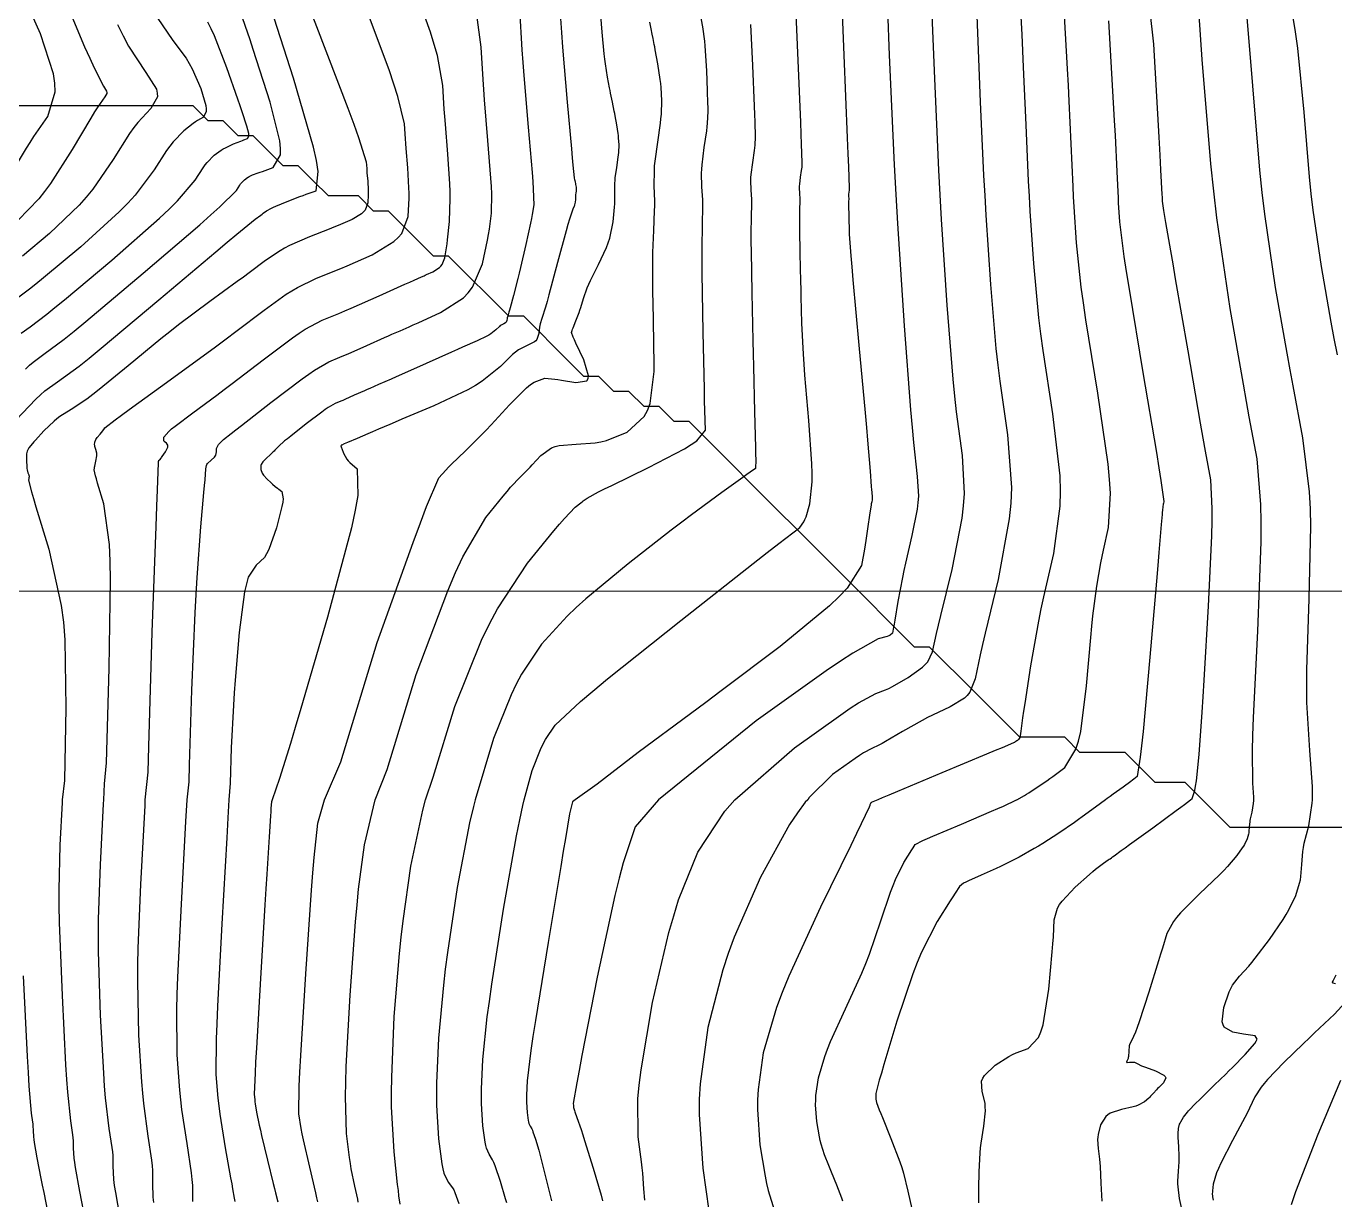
# Model space of a CAD drawing. Header units: metres. Extents: x 837475 to 838479, y 1189012 to 1191015.
# Drawn here: x 837564 to 837651, y 1189973.4 to 1190051.4 of the extents above; entities that cross this region are included whole.
import ezdxf

# ---------------------------------------------------------------- set-up
doc = ezdxf.new("R2010")
doc.units = ezdxf.units.M
doc.header["$LTSCALE"] = 0.3
doc.layers.add('COORD', color=7, linetype='Continuous', lineweight=20)
for name, color, linetype in [('COTAS 10', 1, 'Continuous'), ('COTAS INT', 252, 'Continuous'), ('DRENAJE', 5, 'Continuous')]:
    doc.layers.add(name, color=color, linetype=linetype)

msp = doc.modelspace()

# ---------------------------------------------------------------- linework, layer by layer
at = {"layer": 'COORD'}
msp.add_line((837476.514, 1190013.872), (838476.514, 1190013.872), dxfattribs=at)
at = {"layer": 'COTAS 10'}
for points in [[(837627.351, 1189973.201), (837627.347, 1189973.727), (837627.349, 1189973.937), (837627.352, 1189974.176), (837627.371, 1189975.272), (837627.433, 1189976.517), (837627.463, 1189976.849), (837627.498, 1189977.176), (837627.669, 1189978.308), (837627.78, 1189979.327), (837627.777, 1189979.582), (837627.759, 1189979.824), (837627.572, 1189980.601), (837627.531, 1189981.296), (837627.604, 1189981.487), (837627.715, 1189981.677), (837628.425, 1189982.359), (837629.342, 1189982.941), (837629.585, 1189983.069), (837629.822, 1189983.182), (837630.636, 1189983.468), (837631.319, 1189984.189), (837631.474, 1189984.575), (837631.614, 1189985.043), (837631.994, 1189987.41), (837632.223, 1189989.88), (837632.267, 1189990.413), (837632.303, 1189990.881), (837632.363, 1189992.026), (837632.581, 1189992.797), (837632.716, 1189993.028), (837632.883, 1189993.268), (837633.757, 1189994.198), (837634.706, 1189995.04), (837634.921, 1189995.223), (837635.114, 1189995.385), (837635.64, 1189995.789), (837635.958, 1189996.003), (837636.02, 1189996.046), (837636.071, 1189996.08), (837636.163, 1189996.144), (837636.204, 1189996.174), (837636.223, 1189996.187), (837636.245, 1189996.203), (837636.351, 1189996.278), (837636.821, 1189996.619), (837637.073, 1189996.802), (837637.377, 1189997.024), (837638.915, 1189998.143), (837640.461, 1189999.274), (837640.771, 1189999.502), (837641.03, 1189999.694), (837641.429, 1190000), (837641.537, 1190000.083), (837641.711, 1190000.621), (837641.761, 1190000.908), (837641.811, 1190001.254), (837641.994, 1190003.002), (837642.205, 1190005.815), (837642.271, 1190006.833), (837642.342, 1190007.954), (837642.626, 1190012.866), (837642.836, 1190017.553), (837642.859, 1190018.532), (837642.867, 1190019.373), (837642.772, 1190021.262), (837642.422, 1190023.179), (837642.271, 1190024.038), (837642.095, 1190025.039), (837641.262, 1190029.84), (837640.435, 1190034.634), (837640.264, 1190035.631), (837640.117, 1190036.484), (837639.793, 1190038.371), (837639.66, 1190039.168), (837639.633, 1190039.334), (837639.612, 1190039.476), (837639.57, 1190039.793), (837639.559, 1190039.959), (837639.557, 1190040.006), (837639.554, 1190040.054), (837639.546, 1190040.231), (837639.454, 1190041.875), (837639.399, 1190042.847), (837639.331, 1190044.044), (837638.976, 1190050.231), (837638.189, 1190057.363)], [(837563.146, 1190041.876), (837564.013, 1190043.315), (837564.26, 1190043.703), (837564.509, 1190044.085), (837565.43, 1190045.429), (837565.925, 1190047.069), (837565.906, 1190047.638), (837565.818, 1190048.257), (837564.936, 1190050.91), (837563.705, 1190053.711)], [(837605.138, 1189973.377), (837605.075, 1189974.135), (837604.992, 1189975.174), (837604.954, 1189975.534), (837604.908, 1189975.926), (837604.688, 1189977.6), (837604.674, 1189980.112), (837604.759, 1189981.031), (837604.882, 1189982.047), (837605.65, 1189986.525), (837606.731, 1189991.167), (837607.052, 1189992.287), (837607.382, 1189993.335), (837608.656, 1189996.525), (837610.454, 1189999.243), (837611.116, 1189999.995), (837611.121, 1190000), (837615.085, 1190003.454), (837618.164, 1190005.654), (837618.797, 1190006.084), (837619.336, 1190006.437), (837620.487, 1190007.065), (837621.142, 1190007.301), (837621.366, 1190007.406), (837621.609, 1190007.529), (837622.644, 1190008.118), (837623.596, 1190008.808), (837623.787, 1190008.994), (837623.946, 1190009.178), (837624.258, 1190009.826), (837624.525, 1190011.055), (837624.655, 1190011.605), (837624.809, 1190012.246), (837625.571, 1190015.318), (837626.237, 1190018.709), (837626.33, 1190019.55), (837626.385, 1190020.349), (837626.256, 1190022.882), (837625.866, 1190025.788), (837625.757, 1190026.823), (837625.648, 1190027.957), (837625.247, 1190032.882), (837624.873, 1190038.584), (837624.781, 1190040.207), (837624.693, 1190041.851), (837624.417, 1190047.948), (837624.202, 1190053.268)], [(837563.944, 1190028.632), (837564.209, 1190028.883), (837564.453, 1190029.101), (837565.158, 1190029.615), (837566.517, 1190030.624), (837567.174, 1190031.154), (837567.953, 1190031.792), (837571.777, 1190035), (837575.536, 1190038.227), (837576.273, 1190038.877), (837576.878, 1190039.422), (837577.968, 1190040.508), (837578.19, 1190040.859), (837578.248, 1190040.94), (837578.306, 1190041.013), (837578.502, 1190041.216), (837578.701, 1190041.36), (837578.76, 1190041.396), (837578.82, 1190041.43), (837579.053, 1190041.537), (837579.412, 1190041.67), (837579.552, 1190041.721), (837579.709, 1190041.776), (837580.425, 1190042.026), (837580.899, 1190042.868), (837580.904, 1190043.297), (837580.855, 1190043.81), (837580.22, 1190046.373), (837579.311, 1190049.198), (837579.089, 1190049.876), (837578.879, 1190050.51), (837578.226, 1190052.427)], [(837575.076, 1189973.299), (837575.072, 1189974.353), (837575.037, 1189974.747), (837574.988, 1189975.186), (837574.689, 1189977.138), (837574.35, 1189979.408), (837574.276, 1189980.047), (837574.21, 1189980.69), (837574.043, 1189983.05), (837574.017, 1189986.036), (837574.04, 1189987.075), (837574.076, 1189988.205), (837574.315, 1189993.05), (837574.617, 1189998.545), (837574.689, 1190000), (837574.83, 1190001.197), (837574.849, 1190002.316), (837574.999, 1190007.293), (837575.221, 1190012.431), (837575.286, 1190013.651), (837575.352, 1190014.784), (837575.605, 1190018.141), (837575.815, 1190020.426), (837575.854, 1190020.883), (837575.885, 1190021.263), (837575.93, 1190022), (837575.98, 1190022.232), (837576.015, 1190022.294), (837576.058, 1190022.355), (837576.29, 1190022.568), (837576.52, 1190022.781), (837576.563, 1190022.841), (837576.596, 1190022.903), (837576.64, 1190023.131), (837576.651, 1190023.346), (837576.664, 1190023.399), (837576.682, 1190023.449), (837576.779, 1190023.607), (837576.888, 1190023.726), (837576.912, 1190023.753), (837576.934, 1190023.776), (837576.994, 1190023.835), (837577.037, 1190023.875), (837577.049, 1190023.887), (837577.062, 1190023.899), (837577.106, 1190023.945), (837577.617, 1190024.352), (837577.924, 1190024.592), (837578.303, 1190024.888), (837580.269, 1190026.416), (837582.338, 1190027.979), (837582.782, 1190028.296), (837583.171, 1190028.563), (837584.11, 1190029.113), (837584.848, 1190029.415), (837585.11, 1190029.527), (837585.396, 1190029.651), (837586.638, 1190030.199), (837587.831, 1190030.731), (837588.087, 1190030.845), (837588.311, 1190030.944), (837588.852, 1190031.18), (837589.467, 1190031.45), (837589.738, 1190031.571), (837590.052, 1190031.712), (837591.551, 1190032.385), (837593.064, 1190033.372), (837593.387, 1190033.71), (837593.668, 1190034.077), (837594.338, 1190035.634), (837594.674, 1190037.208), (837594.744, 1190037.586), (837594.805, 1190037.937), (837594.944, 1190038.995), (837594.953, 1190040.276), (837594.932, 1190040.77), (837594.9, 1190041.323), (837594.703, 1190043.82), (837594.473, 1190046.529), (837594.422, 1190047.216), (837594.376, 1190047.875), (837594.254, 1190050.027), (837593.964, 1190052.185)], [(837588.871, 1189973.123), (837588.783, 1189973.675), (837588.743, 1189974.011), (837588.695, 1189974.426), (837588.464, 1189976.584), (837588.296, 1189979.591), (837588.289, 1189980.541), (837588.299, 1189981.542), (837588.474, 1189985.581), (837588.815, 1189989.773), (837588.93, 1189990.871), (837589.053, 1189991.942), (837589.569, 1189995.581), (837590.364, 1189999.315), (837590.546, 1190000), (837591.052, 1190001.495), (837592.489, 1190006.203), (837594.276, 1190010.619), (837594.796, 1190011.686), (837595.328, 1190012.685), (837597.339, 1190015.729), (837599.093, 1190017.885), (837599.462, 1190018.323), (837599.781, 1190018.692), (837600.51, 1190019.454), (837600.873, 1190019.737), (837600.962, 1190019.804), (837601.044, 1190019.867), (837601.299, 1190020.054), (837602.057, 1190020.46), (837602.458, 1190020.66), (837602.941, 1190020.899), (837605.377, 1190022.081), (837607.767, 1190023.331), (837608.222, 1190023.614), (837608.587, 1190023.869), (837609.158, 1190024.56), (837609.127, 1190025.871), (837609.113, 1190026.518), (837609.097, 1190027.287), (837609.016, 1190031.086), (837608.949, 1190034.997), (837608.942, 1190035.835), (837608.939, 1190036.568), (837608.969, 1190038.334), (837609.001, 1190039.359), (837609, 1190039.625), (837608.994, 1190039.883), (837608.935, 1190040.753), (837608.905, 1190041.651), (837608.917, 1190041.927), (837608.938, 1190042.215), (837609.086, 1190043.355), (837609.25, 1190044.464), (837609.281, 1190044.732), (837609.305, 1190044.984), (837609.339, 1190045.755), (837609.321, 1190046.571), (837609.312, 1190046.852), (837609.302, 1190047.157), (837609.253, 1190048.454), (837609.176, 1190049.788), (837609.148, 1190050.115), (837609.118, 1190050.425), (837608.983, 1190051.389), (837608.833, 1190052.195)]]:
    msp.add_lwpolyline(points, dxfattribs=at)
at = {"layer": 'COTAS INT'}
for points in [[(837581.241, 1190056.747), (837583.308, 1190051.401), (837585.377, 1190045.984), (837585.773, 1190044.915), (837586.093, 1190044.033), (837586.61, 1190042.404), (837586.635, 1190041.958), (837586.645, 1190041.821), (837586.656, 1190041.679), (837586.703, 1190041.117), (837586.739, 1190040.533), (837586.742, 1190040.377), (837586.742, 1190040.223), (837586.717, 1190039.687), (837586.528, 1190039.199), (837586.424, 1190039.076), (837586.299, 1190038.957), (837585.66, 1190038.574), (837584.748, 1190038.183), (837584.451, 1190038.06), (837584.134, 1190037.932), (837582.827, 1190037.415), (837581.506, 1190036.838), (837581.181, 1190036.671), (837580.873, 1190036.5), (837579.905, 1190035.858), (837578.817, 1190035.035), (837578.433, 1190034.751), (837578.014, 1190034.443), (837576.2, 1190033.125), (837574.122, 1190031.571), (837573.536, 1190031.113), (837572.945, 1190030.644), (837570.773, 1190028.852), (837568.851, 1190027.27), (837568.418, 1190026.933), (837568.028, 1190026.64), (837566.98, 1190025.946), (837566.237, 1190025.479), (837566.039, 1190025.329), (837565.844, 1190025.17), (837565.172, 1190024.519), (837564.622, 1190023.916), (837564.505, 1190023.787), (837564.404, 1190023.674), (837564.164, 1190023.402), (837564.055, 1190023.171), (837564.035, 1190023.084), (837564.021, 1190022.987), (837564.006, 1190022.555), (837564.032, 1190022.125), (837564.042, 1190022.029), (837564.055, 1190021.944), (837564.112, 1190021.723), (837564.165, 1190021.59), (837564.174, 1190021.561), (837564.181, 1190021.535), (837564.186, 1190021.47), (837564.175, 1190021.411), (837564.171, 1190021.389), (837564.168, 1190021.364), (837564.154, 1190021.257), (837564.352, 1190020.477), (837564.481, 1190020.029), (837564.643, 1190019.479), (837565.498, 1190016.656), (837566.321, 1190012.92), (837566.463, 1190011.795), (837566.567, 1190010.632), (837566.634, 1190006.105), (837566.543, 1190001.269), (837566.384, 1190000), (837566.376, 1189999.817), (837566.227, 1189996.976), (837566.164, 1189994.002), (837566.174, 1189992.965), (837566.196, 1189991.834), (837566.374, 1189986.976), (837566.616, 1189982.375), (837566.678, 1189981.406), (837566.738, 1189980.569), (837566.937, 1189978.648), (837567.079, 1189977.726), (837567.102, 1189977.519), (837567.118, 1189977.333), (837567.12, 1189976.835), (837567.157, 1189976.172), (837567.195, 1189975.882), (837567.246, 1189975.546), (837567.53, 1189973.948), (837567.905, 1189972.014)], [(837621.152, 1190055.546), (837621.391, 1190049.491), (837621.721, 1190042.21), (837621.825, 1190040.248), (837621.936, 1190038.309), (837622.382, 1190031.5), (837622.81, 1190025.916), (837622.909, 1190024.749), (837622.999, 1190023.748), (837623.255, 1190021.5), (837623.323, 1190020.182), (837623.294, 1190019.766), (837623.245, 1190019.328), (837622.899, 1190017.564), (837622.463, 1190015.731), (837622.358, 1190015.25), (837622.26, 1190014.781), (837621.96, 1190013.181), (837621.75, 1190011.931), (837621.709, 1190011.681), (837621.674, 1190011.474), (837621.61, 1190011.073), (837621.453, 1190010.938), (837621.359, 1190010.898), (837621.244, 1190010.856), (837620.649, 1190010.695), (837618.959, 1190009.755), (837618.153, 1190009.223), (837617.201, 1190008.572), (837612.545, 1190005.239), (837606.036, 1190000), (837604.494, 1189998.195), (837603.686, 1189995.802), (837603.422, 1189994.793), (837603.14, 1189993.634), (837601.975, 1189988.195), (837600.95, 1189983.005), (837600.756, 1189982.002), (837600.601, 1189981.187), (837600.367, 1189979.812), (837600.385, 1189979.681), (837600.388, 1189979.65), (837600.391, 1189979.622), (837600.398, 1189979.541), (837600.434, 1189979.398), (837600.456, 1189979.331), (837600.482, 1189979.252), (837600.622, 1189978.867), (837600.892, 1189978.072), (837601.002, 1189977.733), (837601.126, 1189977.344), (837601.699, 1189975.511), (837602.222, 1189973.707), (837602.315, 1189973.336)], [(837572.476, 1189973.227), (837572.44, 1189973.574), (837572.424, 1189974.478), (837572.42, 1189975.347), (837572.392, 1189975.671), (837572.351, 1189976.033), (837572.105, 1189977.642), (837571.813, 1189979.795), (837571.743, 1189980.5), (837571.679, 1189981.252), (837571.487, 1189984.359), (837571.41, 1189987.969), (837571.418, 1189989.038), (837571.439, 1189990.137), (837571.619, 1189994.359), (837571.894, 1189999.619), (837571.912, 1190000), (837572.108, 1190001.827), (837572.139, 1190003.534), (837572.368, 1190011.131), (837572.629, 1190018.163), (837572.68, 1190019.514), (837572.721, 1190020.607), (837572.793, 1190022.4), (837572.801, 1190022.488), (837572.802, 1190022.505), (837572.803, 1190022.52), (837572.805, 1190022.548), (837572.815, 1190022.563), (837572.821, 1190022.569), (837572.829, 1190022.575), (837572.87, 1190022.607), (837572.959, 1190022.709), (837572.997, 1190022.76), (837573.041, 1190022.822), (837573.247, 1190023.127), (837573.407, 1190023.443), (837573.42, 1190023.51), (837573.421, 1190023.569), (837573.315, 1190023.71), (837573.173, 1190023.821), (837573.151, 1190023.862), (837573.136, 1190023.906), (837573.143, 1190024.101), (837573.473, 1190024.485), (837573.66, 1190024.648), (837573.89, 1190024.836), (837575.069, 1190025.723), (837576.671, 1190026.902), (837577.167, 1190027.276), (837577.687, 1190027.669), (837579.753, 1190029.257), (837581.704, 1190030.706), (837582.15, 1190031.011), (837582.556, 1190031.275), (837583.683, 1190031.88), (837584.787, 1190032.333), (837585.179, 1190032.501), (837585.608, 1190032.686), (837587.467, 1190033.507), (837589.176, 1190034.271), (837589.511, 1190034.42), (837589.784, 1190034.542), (837590.272, 1190034.759), (837590.448, 1190034.836), (837590.525, 1190034.87), (837590.615, 1190034.91), (837591.043, 1190035.103), (837591.475, 1190035.385), (837591.568, 1190035.481), (837591.648, 1190035.586), (837591.839, 1190036.031), (837591.954, 1190036.702), (837591.986, 1190036.95), (837592.018, 1190037.224), (837592.135, 1190038.436), (837592.191, 1190039.967), (837592.185, 1190040.442), (837592.169, 1190040.939), (837592.036, 1190042.919), (837591.867, 1190044.912), (837591.83, 1190045.418), (837591.796, 1190045.903), (837591.706, 1190047.486), (837591.339, 1190049.471), (837591.13, 1190050.209), (837590.874, 1190051.028), (837589.562, 1190054.67)], [(837618.15, 1190055.032), (837618.378, 1190049.508), (837618.6, 1190043.999), (837618.643, 1190042.941), (837618.677, 1190042.085), (837618.732, 1190040.684), (837618.728, 1190040.593), (837618.725, 1190040.563), (837618.721, 1190040.531), (837618.702, 1190040.399), (837618.684, 1190040.263), (837618.682, 1190040.229), (837618.68, 1190040.196), (837618.684, 1190040.09), (837618.691, 1190039.986), (837618.692, 1190039.955), (837618.692, 1190039.924), (837618.688, 1190039.802), (837618.684, 1190039.592), (837618.685, 1190039.505), (837618.686, 1190039.405), (837618.693, 1190038.94), (837618.705, 1190038.401), (837618.713, 1190038.111), (837618.726, 1190037.6), (837618.833, 1190036.162), (837618.896, 1190035.433), (837618.973, 1190034.561), (837619.372, 1190030.214), (837619.785, 1190025.718), (837619.872, 1190024.751), (837619.947, 1190023.905), (837620.117, 1190021.852), (837620.195, 1190020.816), (837620.211, 1190020.61), (837620.224, 1190020.439), (837620.255, 1190020.117), (837620.26, 1190020.014), (837620.258, 1190019.982), (837620.254, 1190019.947), (837620.227, 1190019.809), (837620.193, 1190019.666), (837620.185, 1190019.628), (837620.177, 1190019.591), (837620.154, 1190019.466), (837620.114, 1190019.195), (837620.096, 1190019.066), (837620.075, 1190018.914), (837619.974, 1190018.172), (837619.836, 1190017.23), (837619.792, 1190016.952), (837619.745, 1190016.667), (837619.552, 1190015.577), (837618.592, 1190014.06), (837618.061, 1190013.506), (837617.415, 1190012.893), (837614.126, 1190010.196), (837610.221, 1190007.241), (837609.187, 1190006.466), (837608.174, 1190005.71), (837604.684, 1190003.134), (837601.954, 1190001.037), (837600.499, 1190000), (837600.333, 1189999.866), (837600.271, 1189999.679), (837600.25, 1189999.598), (837600.228, 1189999.505), (837600.134, 1189999.062), (837599.849, 1189997.43), (837599.707, 1189996.587), (837599.538, 1189995.573), (837598.696, 1189990.5), (837597.861, 1189985.33), (837597.696, 1189984.256), (837597.56, 1189983.336), (837597.306, 1189981.304), (837597.265, 1189980.36), (837597.263, 1189980.127), (837597.265, 1189979.904), (837597.304, 1189979.202), (837597.374, 1189978.683), (837597.396, 1189978.577), (837597.418, 1189978.487), (837597.506, 1189978.3), (837597.617, 1189978.116), (837597.655, 1189978.03), (837597.695, 1189977.927), (837597.863, 1189977.427), (837598.075, 1189976.693), (837598.144, 1189976.443), (837598.216, 1189976.173), (837598.509, 1189975.027), (837598.799, 1189973.874), (837598.869, 1189973.599), (837598.934, 1189973.342)], [(837629.983, 1190054.861), (837630.198, 1190050.879), (837630.252, 1190049.792), (837630.303, 1190048.711), (837630.469, 1190044.861), (837630.638, 1190041.132), (837630.691, 1190040.127), (837630.748, 1190039.134), (837630.976, 1190035.646), (837631.323, 1190032.038), (837631.454, 1190030.969), (837631.601, 1190029.87), (837632.256, 1190025.646), (837632.724, 1190021.534), (837632.751, 1190020.505), (837632.735, 1190019.524), (837632.309, 1190016.374), (837631.642, 1190013.5), (837631.473, 1190012.692), (837631.312, 1190011.878), (837630.788, 1190008.895), (837630.399, 1190006.395), (837630.322, 1190005.886), (837630.259, 1190005.456), (837630.142, 1190004.565), (837630.102, 1190004.252), (837630.087, 1190004.187), (837630.07, 1190004.131), (837629.993, 1190004.005), (837629.91, 1190003.944), (837629.889, 1190003.929), (837629.869, 1190003.915), (837629.805, 1190003.87), (837629.747, 1190003.833), (837629.731, 1190003.823), (837629.716, 1190003.814), (837629.662, 1190003.784), (837628.899, 1190003.46), (837628.436, 1190003.266), (837627.865, 1190003.027), (837624.894, 1190001.786), (837621.934, 1190000.55), (837621.369, 1190000.314), (837620.914, 1190000.123), (837620.621, 1190000), (837620.191, 1189999.819), (837620.181, 1189999.804), (837620.177, 1189999.797), (837620.171, 1189999.788), (837620.144, 1189999.745), (837620.11, 1189999.677), (837620.1, 1189999.652), (837620.09, 1189999.626), (837620.051, 1189999.509), (837619.531, 1189998.408), (837619.217, 1189997.761), (837618.83, 1189996.965), (837616.817, 1189992.853), (837614.715, 1189988.279), (837614.271, 1189987.192), (837613.887, 1189986.182), (837612.999, 1189983.183), (837612.664, 1189980.726), (837612.628, 1189980.058), (837612.616, 1189979.396), (837612.781, 1189977.05), (837613.13, 1189974.972), (837613.235, 1189974.478), (837613.343, 1189974.02), (837613.764, 1189972.662)], [(837641.777, 1190055.124), (837642.185, 1190049.205), (837642.754, 1190042.281), (837642.948, 1190040.465), (837643.158, 1190038.693), (837644.047, 1190032.657), (837644.925, 1190027.625), (837645.127, 1190026.485), (837645.312, 1190025.456), (837645.835, 1190022.657), (837646.088, 1190019.635), (837646.104, 1190018.465), (837646.096, 1190017.151), (837645.87, 1190011.203), (837645.588, 1190005.462), (837645.545, 1190004.278), (837645.516, 1190003.269), (837645.538, 1190001.093), (837645.606, 1190000.173), (837645.607, 1190000), (837645.607, 1189999.956), (837645.601, 1189999.756), (837645.511, 1189999.174), (837645.398, 1189998.734), (837645.377, 1189998.625), (837645.36, 1189998.521), (837645.334, 1189998.189), (837645.312, 1189997.887), (837645.298, 1189997.802), (837645.28, 1189997.716), (837645.183, 1189997.401), (837645.007, 1189997.035), (837644.938, 1189996.917), (837644.861, 1189996.793), (837644.512, 1189996.286), (837643.885, 1189995.562), (837643.633, 1189995.3), (837643.347, 1189995.012), (837642.03, 1189993.752), (837640.76, 1189992.475), (837640.502, 1189992.177), (837640.286, 1189991.903), (837639.846, 1189991.111), (837639.559, 1189990.127), (837639.438, 1189989.731), (837639.3, 1189989.282), (837638.653, 1189987.213), (837638.012, 1189985.243), (837637.878, 1189984.857), (837637.762, 1189984.539), (837637.5, 1189983.963), (837637.386, 1189983.781), (837637.364, 1189983.711), (837637.346, 1189983.633), (837637.316, 1189983.28), (837637.295, 1189982.931), (837637.283, 1189982.856), (837637.269, 1189982.789), (837637.195, 1189982.623), (837637.165, 1189982.546), (837637.179, 1189982.535), (837637.202, 1189982.529), (837637.364, 1189982.547), (837637.579, 1189982.563), (837637.635, 1189982.557), (837637.689, 1189982.545), (837637.874, 1189982.464), (837638.169, 1189982.32), (837638.293, 1189982.269), (837638.434, 1189982.213), (837639.099, 1189981.972), (837639.658, 1189981.687), (837639.733, 1189981.603), (837639.774, 1189981.517), (837639.634, 1189981.188), (837639.31, 1189980.873), (837639.234, 1189980.796), (837639.165, 1189980.723), (837638.964, 1189980.494), (837638.773, 1189980.284), (837638.71, 1189980.223), (837638.642, 1189980.161), (837638.357, 1189979.923), (837637.933, 1189979.696), (837637.777, 1189979.639), (837637.603, 1189979.585), (837636.837, 1189979.415), (837636.089, 1189979.164), (837635.927, 1189979.06), (837635.785, 1189978.941), (837635.434, 1189978.383), (837635.274, 1189977.743), (837635.252, 1189977.571), (837635.24, 1189977.402), (837635.276, 1189976.81), (837635.366, 1189976.107), (837635.387, 1189975.867), (837635.407, 1189975.607), (837635.468, 1189974.507), (837635.527, 1189973.305)], [(837566.259, 1190053.948), (837567.881, 1190050.066), (837568.218, 1190049.294), (837568.505, 1190048.654), (837569.135, 1190047.437), (837569.339, 1190047.108), (837569.358, 1190047.029), (837569.36, 1190046.955), (837569.231, 1190046.727), (837568.754, 1190046.073), (837568.537, 1190045.73), (837568.283, 1190045.316), (837567.057, 1190043.238), (837565.612, 1190040.974), (837565.219, 1190040.443), (837564.831, 1190039.954), (837563.454, 1190038.534)], [(837563.305, 1190025.239), (837564.64, 1190026.624), (837564.952, 1190026.919), (837565.24, 1190027.175), (837566.069, 1190027.781), (837567.508, 1190028.831), (837568.179, 1190029.368), (837568.969, 1190030.012), (837572.808, 1190033.227), (837576.599, 1190036.43), (837577.357, 1190037.067), (837577.991, 1190037.596), (837579.228, 1190038.603), (837579.596, 1190038.871), (837579.682, 1190038.934), (837579.76, 1190038.991), (837579.981, 1190039.158), (837580.296, 1190039.335), (837580.434, 1190039.399), (837580.594, 1190039.469), (837581.352, 1190039.776), (837582.195, 1190040.099), (837582.408, 1190040.178), (837582.613, 1190040.254), (837583.279, 1190040.492), (837583.418, 1190041.766), (837583.29, 1190042.494), (837583.09, 1190043.386), (837581.766, 1190047.963), (837580.268, 1190052.658)], [(837570.335, 1189971.694), (837569.945, 1189973.888), (837569.875, 1189974.349), (837569.822, 1189974.747), (837569.772, 1189975.656), (837569.769, 1189976.34), (837569.747, 1189976.595), (837569.715, 1189976.879), (837569.521, 1189978.145), (837569.275, 1189980.182), (837569.21, 1189980.953), (837569.147, 1189981.814), (837568.93, 1189985.668), (837568.803, 1189989.901), (837568.796, 1189991.001), (837568.801, 1189992.07), (837568.923, 1189995.668), (837569.136, 1189999.738), (837569.148, 1190000), (837569.208, 1190001.054), (837569.343, 1190002.45), (837569.505, 1190008.748), (837569.607, 1190014.591), (837569.582, 1190015.853), (837569.533, 1190016.96), (837569.162, 1190019.673), (837568.743, 1190021.056), (837568.664, 1190021.325), (837568.601, 1190021.545), (837568.504, 1190021.927), (837568.528, 1190022.053), (837568.541, 1190022.111), (837568.556, 1190022.179), (837568.632, 1190022.508), (837568.688, 1190022.868), (837568.691, 1190022.955), (837568.688, 1190023.037), (837568.63, 1190023.287), (837568.561, 1190023.492), (837568.551, 1190023.546), (837568.545, 1190023.597), (837568.555, 1190023.773), (837568.631, 1190023.956), (837568.665, 1190024.014), (837568.706, 1190024.074), (837568.903, 1190024.313), (837569.096, 1190024.534), (837569.134, 1190024.582), (837569.166, 1190024.624), (837569.226, 1190024.728), (837569.9, 1190025.259), (837570.32, 1190025.57), (837570.84, 1190025.952), (837573.558, 1190027.925), (837576.574, 1190030.118), (837577.281, 1190030.639), (837577.933, 1190031.122), (837579.829, 1190032.558), (837581.288, 1190033.603), (837581.665, 1190033.841), (837582.031, 1190034.056), (837583.255, 1190034.648), (837584.527, 1190035.162), (837584.923, 1190035.329), (837585.339, 1190035.506), (837586.997, 1190036.234), (837588.45, 1190037.107), (837588.736, 1190037.376), (837588.971, 1190037.656), (837589.401, 1190038.765), (837589.457, 1190039.985), (837589.457, 1190040.335), (837589.45, 1190040.691), (837589.37, 1190042.018), (837589.261, 1190043.296), (837589.237, 1190043.619), (837589.216, 1190043.93), (837589.158, 1190044.945), (837588.714, 1190046.756), (837588.448, 1190047.569), (837588.121, 1190048.518), (837586.423, 1190053.067)], [(837583.392, 1189973.277), (837583.33, 1189973.544), (837583.253, 1189973.872), (837582.852, 1189975.565), (837582.439, 1189977.383), (837582.354, 1189977.789), (837582.281, 1189978.153), (837582.126, 1189979.118), (837582.153, 1189980.966), (837582.195, 1189981.888), (837582.253, 1189982.986), (837582.586, 1189988.432), (837582.972, 1189993.983), (837583.063, 1189995.148), (837583.148, 1189996.151), (837583.395, 1189998.432), (837583.836, 1190000), (837584.924, 1190002.519), (837587.344, 1190010.451), (837589.73, 1190017.111), (837590.213, 1190018.416), (837590.618, 1190019.487), (837591.439, 1190021.408), (837591.899, 1190021.921), (837592.076, 1190022.104), (837592.276, 1190022.305), (837593.176, 1190023.178), (837594.264, 1190024.251), (837594.582, 1190024.578), (837594.906, 1190024.917), (837596.134, 1190026.251), (837597.268, 1190027.386), (837597.533, 1190027.6), (837597.777, 1190027.77), (837598.48, 1190028.025), (837599.141, 1190027.964), (837599.358, 1190027.936), (837599.59, 1190027.903), (837600.55, 1190027.743), (837601.272, 1190027.857), (837601.355, 1190027.996), (837601.385, 1190028.183), (837601.071, 1190029.249), (837600.551, 1190030.362), (837600.452, 1190030.578), (837600.372, 1190030.755), (837600.247, 1190031.06), (837600.295, 1190031.206), (837600.324, 1190031.282), (837600.359, 1190031.373), (837600.545, 1190031.829), (837600.763, 1190032.395), (837600.818, 1190032.556), (837600.872, 1190032.719), (837601.048, 1190033.32), (837601.302, 1190034.04), (837601.404, 1190034.278), (837601.521, 1190034.531), (837602.059, 1190035.583), (837602.589, 1190036.724), (837602.701, 1190037.034), (837602.798, 1190037.341), (837603.021, 1190038.428), (837603.116, 1190039.387), (837603.131, 1190039.614), (837603.142, 1190039.824), (837603.144, 1190040.443), (837603.146, 1190040.997), (837603.157, 1190041.166), (837603.172, 1190041.342), (837603.267, 1190042.033), (837603.367, 1190042.712), (837603.385, 1190042.879), (837603.399, 1190043.038), (837603.418, 1190043.537), (837603.392, 1190044.01), (837603.377, 1190044.152), (837603.36, 1190044.299), (837603.272, 1190044.867), (837603.163, 1190045.463), (837603.131, 1190045.626), (837603.1, 1190045.789), (837602.982, 1190046.373), (837602.858, 1190046.98), (837602.823, 1190047.157), (837602.787, 1190047.339), (837602.654, 1190048.03), (837602.515, 1190048.929), (837602.476, 1190049.242), (837602.436, 1190049.582), (837602.289, 1190051.041), (837602.153, 1190052.687)], [(837595.952, 1189973.205), (837595.872, 1189973.477), (837595.528, 1189974.615), (837595.176, 1189975.662), (837595.092, 1189975.876), (837595.014, 1189976.058), (837594.78, 1189976.441), (837594.596, 1189976.834), (837594.55, 1189977.022), (837594.505, 1189977.244), (837594.357, 1189978.329), (837594.275, 1189979.8), (837594.272, 1189980.265), (837594.276, 1189980.754), (837594.362, 1189982.73), (837594.659, 1189985.564), (837594.796, 1189986.595), (837594.958, 1189987.732), (837595.742, 1189992.73), (837596.604, 1189997.608), (837596.816, 1189998.671), (837597.015, 1189999.609), (837597.118, 1190000), (837597.633, 1190001.954), (837598.197, 1190003.346), (837598.361, 1190003.682), (837598.528, 1190003.997), (837599.162, 1190004.956), (837600.845, 1190006.524), (837601.675, 1190007.222), (837602.662, 1190008.035), (837607.537, 1190011.927), (837612.34, 1190015.697), (837613.28, 1190016.433), (837614.052, 1190017.037), (837615.433, 1190018.106), (837615.708, 1190018.467), (837615.782, 1190018.624), (837615.855, 1190018.806), (837616.111, 1190019.666), (837616.252, 1190021.138), (837616.253, 1190021.704), (837616.236, 1190022.34), (837616.036, 1190025.211), (837615.778, 1190028.223), (837615.725, 1190028.948), (837615.679, 1190029.625), (837615.58, 1190031.675), (837615.534, 1190033.447), (837615.521, 1190033.948), (837615.509, 1190034.455), (837615.468, 1190036.322), (837615.44, 1190037.936), (837615.437, 1190038.282), (837615.436, 1190038.584), (837615.448, 1190039.312), (837615.461, 1190039.735), (837615.461, 1190039.845), (837615.458, 1190039.952), (837615.434, 1190040.311), (837615.422, 1190040.681), (837615.427, 1190040.795), (837615.436, 1190040.914), (837615.497, 1190041.384), (837615.564, 1190041.842), (837615.577, 1190041.953), (837615.587, 1190042.057), (837615.601, 1190042.375), (837615.558, 1190043.581), (837615.533, 1190044.245), (837615.501, 1190045.051), (837615.336, 1190049.157), (837615.159, 1190053.284)], [(837618.302, 1189973.316), (837618.231, 1189973.522), (837617.903, 1189974.373), (837617.543, 1189975.251), (837617.453, 1189975.473), (837617.366, 1189975.687), (837617.089, 1189976.383), (837616.857, 1189977.111), (837616.799, 1189977.344), (837616.744, 1189977.591), (837616.571, 1189978.599), (837616.492, 1189979.713), (837616.498, 1189980.028), (837616.515, 1189980.345), (837616.674, 1189981.512), (837617.096, 1189982.937), (837617.278, 1189983.417), (837617.489, 1189983.933), (837618.488, 1189986.106), (837619.569, 1189988.471), (837619.831, 1189989.109), (837620.078, 1189989.74), (837620.838, 1189991.955), (837621.471, 1189993.866), (837621.638, 1189994.305), (837621.802, 1189994.705), (837622.365, 1189995.824), (837622.899, 1189996.676), (837622.974, 1189996.795), (837623.122, 1189997.03), (837623.625, 1189997.287), (837623.923, 1189997.421), (837624.291, 1189997.582), (837626.192, 1189998.387), (837628.184, 1189999.23), (837628.609, 1189999.414), (837628.978, 1189999.577), (837629.851, 1189999.988), (837629.872, 1190000), (837630.375, 1190000.283), (837630.524, 1190000.372), (837630.675, 1190000.465), (837631.236, 1190000.829), (837631.863, 1190001.265), (837632.057, 1190001.403), (837632.259, 1190001.548), (837633.061, 1190002.137), (837633.805, 1190003.358), (837633.971, 1190003.902), (837634.119, 1190004.535), (837634.511, 1190007.567), (837634.784, 1190010.782), (837634.858, 1190011.531), (837634.93, 1190012.219), (837635.185, 1190014.196), (837635.459, 1190015.755), (837635.543, 1190016.18), (837635.631, 1190016.603), (837635.98, 1190018.105), (837636.096, 1190020.376), (837636.037, 1190021.283), (837635.939, 1190022.311), (837635.256, 1190027.028), (837634.468, 1190031.911), (837634.303, 1190033.043), (837634.161, 1190034.079), (837633.841, 1190037.028), (837633.685, 1190039.409), (837633.646, 1190040.087), (837633.61, 1190040.773), (837633.354, 1190046.432), (837633.301, 1190047.477), (837633.242, 1190048.601), (837632.98, 1190053.318)], [(837572.701, 1190052.008), (837573.746, 1190050.473), (837574.631, 1190049.291), (837574.841, 1190048.948), (837575.036, 1190048.599), (837575.612, 1190047.284), (837575.929, 1190046.165), (837575.961, 1190045.941), (837575.968, 1190045.753), (837575.792, 1190045.381), (837575.387, 1190045.163), (837575.251, 1190045.072), (837575.103, 1190044.967), (837574.48, 1190044.48), (837573.757, 1190043.731), (837573.546, 1190043.462), (837573.33, 1190043.166), (837572.512, 1190041.873), (837571.245, 1190040.198), (837570.746, 1190039.66), (837570.183, 1190039.09), (837567.616, 1190036.767), (837565.143, 1190034.692), (837564.639, 1190034.28), (837564.214, 1190033.937), (837563.335, 1190033.285)], [(837596.802, 1190052.567), (837596.956, 1190049.847), (837597.014, 1190049.014), (837597.079, 1190048.145), (837597.369, 1190044.721), (837597.631, 1190041.707), (837597.678, 1190041.098), (837597.714, 1190040.586), (837597.753, 1190039.553), (837597.651, 1190038.908), (837597.599, 1190038.641), (837597.536, 1190038.336), (837597.222, 1190036.916), (837596.863, 1190035.381), (837596.771, 1190035.003), (837596.684, 1190034.645), (837596.398, 1190033.524), (837596.18, 1190032.713), (837596.135, 1190032.55), (837596.097, 1190032.414), (837596.015, 1190032.147), (837595.983, 1190032.048), (837595.976, 1190032.018), (837595.97, 1190031.988), (837595.957, 1190031.866), (837595.921, 1190031.755), (837595.9, 1190031.73), (837595.876, 1190031.707), (837595.75, 1190031.646), (837595.577, 1190031.558), (837595.523, 1190031.518), (837595.466, 1190031.471), (837595.236, 1190031.246), (837594.893, 1190030.969), (837594.764, 1190030.889), (837594.621, 1190030.809), (837593.983, 1190030.507), (837593.019, 1190030.09), (837592.67, 1190029.936), (837592.286, 1190029.765), (837590.601, 1190029.011), (837588.95, 1190028.27), (837588.586, 1190028.107), (837588.263, 1190027.964), (837587.432, 1190027.601), (837586.838, 1190027.346), (837586.664, 1190027.27), (837586.486, 1190027.192), (837585.808, 1190026.891), (837585.184, 1190026.616), (837585.04, 1190026.553), (837584.909, 1190026.497), (837584.538, 1190026.345), (837584.066, 1190026.069), (837583.871, 1190025.935), (837583.647, 1190025.775), (837582.608, 1190024.99), (837581.581, 1190024.18), (837581.365, 1190024.005), (837581.18, 1190023.851), (837580.761, 1190023.474), (837580.537, 1190023.243), (837580.476, 1190023.182), (837580.414, 1190023.122), (837580.192, 1190022.915), (837579.986, 1190022.723), (837579.934, 1190022.673), (837579.885, 1190022.624), (837579.727, 1190022.457), (837579.621, 1190022.284), (837579.604, 1190022.23), (837579.593, 1190022.175), (837579.599, 1190021.957), (837579.688, 1190021.717), (837579.729, 1190021.648), (837579.776, 1190021.579), (837580.009, 1190021.317), (837580.26, 1190021.08), (837580.32, 1190021.025), (837580.375, 1190020.976), (837580.542, 1190020.836), (837580.697, 1190020.717), (837580.745, 1190020.68), (837580.796, 1190020.641), (837581, 1190020.486), (837581.078, 1190020.014), (837581.05, 1190019.775), (837581, 1190019.49), (837580.64, 1190018.067), (837580.126, 1190016.637), (837579.979, 1190016.346), (837579.831, 1190016.102), (837579.278, 1190015.601), (837578.762, 1190014.792), (837578.637, 1190014.354), (837578.519, 1190013.822), (837578.157, 1190011.126), (837577.887, 1190007.941), (837577.827, 1190007.1), (837577.773, 1190006.277), (837577.631, 1190003.455), (837577.56, 1190001.097), (837577.474, 1190000), (837577.412, 1189998.799), (837577.341, 1189997.472), (837577.011, 1189991.741), (837576.713, 1189986.272), (837576.662, 1189985.111), (837576.624, 1189984.104), (837576.6, 1189981.741), (837576.736, 1189980.164), (837576.799, 1189979.651), (837576.873, 1189979.106), (837577.232, 1189976.864), (837577.587, 1189974.857), (837577.658, 1189974.46), (837577.718, 1189974.132), (837577.834, 1189973.521), (837577.86, 1189973.299)], [(837599.526, 1190051.935), (837599.589, 1190051), (837599.659, 1190050.041), (837599.967, 1190046.375), (837600.252, 1190043.276), (837600.309, 1190042.674), (837600.356, 1190042.183), (837600.442, 1190041.338), (837600.465, 1190041.223), (837600.47, 1190041.193), (837600.476, 1190041.163), (837600.497, 1190041.062), (837600.517, 1190040.965), (837600.522, 1190040.938), (837600.527, 1190040.91), (837600.545, 1190040.811), (837600.56, 1190040.716), (837600.563, 1190040.692), (837600.565, 1190040.668), (837600.57, 1190040.59), (837600.567, 1190040.506), (837600.564, 1190040.48), (837600.561, 1190040.452), (837600.545, 1190040.339), (837600.529, 1190040.224), (837600.526, 1190040.194), (837600.524, 1190040.166), (837600.524, 1190039.971), (837600.522, 1190039.936), (837600.519, 1190039.898), (837600.504, 1190039.738), (837600.466, 1190039.557), (837600.45, 1190039.506), (837600.432, 1190039.454), (837600.343, 1190039.264), (837600.124, 1190038.601), (837600.023, 1190038.252), (837599.904, 1190037.83), (837599.33, 1190035.709), (837598.751, 1190033.562), (837598.628, 1190033.125), (837598.523, 1190032.755), (837598.28, 1190031.988), (837598.167, 1190031.639), (837598.143, 1190031.534), (837598.122, 1190031.424), (837598.075, 1190030.997), (837597.947, 1190030.602), (837597.876, 1190030.513), (837597.789, 1190030.434), (837597.345, 1190030.219), (837596.734, 1190029.908), (837596.543, 1190029.766), (837596.341, 1190029.601), (837595.529, 1190028.806), (837594.317, 1190027.827), (837593.864, 1190027.546), (837593.358, 1190027.261), (837591.105, 1190026.197), (837588.965, 1190025.292), (837588.531, 1190025.108), (837588.166, 1190024.953), (837587.419, 1190024.63), (837587.021, 1190024.455), (837586.876, 1190024.392), (837586.716, 1190024.323), (837586.012, 1190024.023), (837585.365, 1190023.748), (837585.141, 1190023.652), (837584.978, 1190023.583), (837584.972, 1190023.58), (837584.971, 1190023.58), (837584.969, 1190023.579), (837584.966, 1190023.578), (837584.961, 1190023.575), (837584.959, 1190023.574), (837584.957, 1190023.572), (837584.947, 1190023.564), (837584.935, 1190023.555), (837584.918, 1190023.538), (837584.938, 1190023.455), (837584.954, 1190023.406), (837584.975, 1190023.345), (837585.088, 1190023.034), (837585.314, 1190022.641), (837585.407, 1190022.528), (837585.512, 1190022.415), (837585.999, 1190021.992), (837586.045, 1190020.218), (837585.871, 1190019.253), (837585.618, 1190018.081), (837584.03, 1190012.137), (837582.254, 1190006.06), (837581.882, 1190004.805), (837581.561, 1190003.735), (837580.832, 1190001.417), (837580.351, 1190000), (837580.309, 1189999.857), (837580.272, 1189999.433), (837580.255, 1189999.205), (837580.236, 1189998.929), (837580.143, 1189997.532), (837579.987, 1189995.046), (837579.928, 1189994.084), (837579.862, 1189993.003), (837579.568, 1189988.106), (837579.299, 1189983.479), (837579.249, 1189982.567), (837579.21, 1189981.814), (837579.156, 1189980.432), (837579.19, 1189980.041), (837579.206, 1189979.913), (837579.224, 1189979.778), (837579.313, 1189979.222), (837579.49, 1189978.364), (837579.564, 1189978.039), (837579.648, 1189977.676), (837580.042, 1189976.047), (837580.428, 1189974.478), (837580.508, 1189974.153), (837580.577, 1189973.875), (837580.725, 1189973.265)], [(837627.203, 1190052.106), (837627.253, 1190050.989), (837627.443, 1190046.404), (837627.665, 1190041.491), (837627.736, 1190040.167), (837627.81, 1190038.859), (837628.111, 1190034.264), (837628.485, 1190029.998), (837628.606, 1190028.896), (837628.734, 1190027.829), (837629.256, 1190024.264), (837629.508, 1190020.757), (837629.465, 1190019.727), (837629.374, 1190018.671), (837628.638, 1190014.644), (837627.76, 1190011.078), (837627.579, 1190010.313), (837627.425, 1190009.644), (837627.093, 1190008.033), (837626.746, 1190007.15), (837626.581, 1190006.941), (837626.387, 1190006.747), (837625.441, 1190006.173), (837624.262, 1190005.632), (837623.922, 1190005.459), (837623.576, 1190005.276), (837622.275, 1190004.528), (837621.147, 1190003.862), (837620.909, 1190003.73), (837620.705, 1190003.621), (837620.236, 1190003.414), (837619.679, 1190003.11), (837619.419, 1190002.94), (837619.113, 1190002.732), (837617.625, 1190001.669), (837616.07, 1190000.143), (837615.97, 1190000), (837615.8, 1189999.829), (837615.282, 1189999.131), (837614.758, 1189998.351), (837612.817, 1189994.854), (837611.079, 1189990.868), (837610.682, 1189989.781), (837610.321, 1189988.7), (837609.325, 1189984.854), (837608.812, 1189981.107), (837608.757, 1189980.089), (837608.74, 1189979.079), (837608.992, 1189975.501), (837609.395, 1189972.662)], [(837635.978, 1190051.775), (837636.286, 1190046.322), (837636.35, 1190045.162), (837636.404, 1190044.154), (837636.52, 1190041.775), (837636.582, 1190040.413), (837636.602, 1190040.046), (837636.622, 1190039.684), (837636.706, 1190038.411), (837636.998, 1190036.12), (837637.151, 1190035.116), (837637.335, 1190033.951), (837638.257, 1190028.411), (837639.155, 1190023.088), (837639.323, 1190022.062), (837639.457, 1190021.229), (837639.651, 1190019.836), (837639.621, 1190019.705), (837639.613, 1190019.669), (837639.606, 1190019.632), (837639.582, 1190019.496), (837639.553, 1190019.228), (837639.542, 1190019.108), (837639.529, 1190018.967), (837639.475, 1190018.29), (837639.321, 1190016.446), (837639.246, 1190015.569), (837639.156, 1190014.533), (837638.716, 1190009.468), (837638.264, 1190004.54), (837638.167, 1190003.591), (837638.083, 1190002.822), (837637.88, 1190001.542), (837637.661, 1190001.371), (837637.566, 1190001.3), (837637.456, 1190001.219), (837636.934, 1190000.844), (837636.276, 1190000.369), (837636.08, 1190000.226), (837635.878, 1190000.078), (837635.772, 1190000), (837635.098, 1189999.502), (837634.227, 1189998.868), (837633.967, 1189998.684), (837633.7, 1189998.497), (837632.667, 1189997.788), (837631.604, 1189997.097), (837631.318, 1189996.921), (837631.034, 1189996.752), (837630.039, 1189996.193), (837629.057, 1189995.693), (837628.781, 1189995.561), (837628.504, 1189995.432), (837627.491, 1189994.988), (837626.648, 1189994.613), (837626.478, 1189994.528), (837626.336, 1189994.451), (837626.053, 1189994.241), (837625.766, 1189993.786), (837625.621, 1189993.556), (837625.448, 1189993.279), (837624.585, 1189991.902), (837623.535, 1189989.869), (837623.243, 1189989.178), (837622.95, 1189988.432), (837621.89, 1189985.279), (837621.029, 1189982.403), (837620.863, 1189981.833), (837620.728, 1189981.36), (837620.498, 1189980.469), (837620.489, 1189980.225), (837620.493, 1189980.161), (837620.499, 1189980.098), (837620.543, 1189979.881), (837620.728, 1189979.388), (837620.822, 1189979.15), (837620.936, 1189978.869), (837621.502, 1189977.487), (837622.093, 1189975.935), (837622.222, 1189975.546), (837622.337, 1189975.175), (837622.626, 1189973.984), (837622.898, 1189972.81)], [(837640.879, 1189972.699), (837640.693, 1189973.501), (837640.601, 1189974.261), (837640.59, 1189974.459), (837640.585, 1189974.651), (837640.617, 1189975.302), (837640.664, 1189975.93), (837640.668, 1189976.108), (837640.669, 1189976.288), (837640.64, 1189976.954), (837640.604, 1189977.549), (837640.601, 1189977.685), (837640.6, 1189977.809), (837640.621, 1189978.151), (837640.697, 1189978.423), (837640.732, 1189978.502), (837640.772, 1189978.584), (837640.965, 1189978.895), (837641.218, 1189979.221), (837641.296, 1189979.312), (837641.377, 1189979.404), (837641.696, 1189979.741), (837642.107, 1189980.147), (837642.245, 1189980.282), (837642.395, 1189980.428), (837643.025, 1189981.039), (837643.763, 1189981.761), (837643.981, 1189981.977), (837644.205, 1189982.2), (837645.061, 1189983.063), (837645.706, 1189983.805), (837645.797, 1189983.952), (837645.849, 1189984.073), (837645.72, 1189984.3), (837645.262, 1189984.373), (837645.107, 1189984.398), (837644.94, 1189984.426), (837644.236, 1189984.541), (837643.668, 1189984.872), (837643.586, 1189985.036), (837643.538, 1189985.23), (837643.639, 1189986.192), (837643.991, 1189987.22), (837644.101, 1189987.456), (837644.217, 1189987.672), (837644.683, 1189988.276), (837645.295, 1189988.935), (837645.502, 1189989.185), (837645.727, 1189989.464), (837646.676, 1189990.716), (837647.589, 1189992.04), (837647.79, 1189992.365), (837647.969, 1189992.672), (837648.43, 1189993.627), (837648.682, 1189994.453), (837648.73, 1189994.677), (837648.768, 1189994.899), (837648.825, 1189995.687), (837648.893, 1189996.554), (837648.937, 1189996.826), (837648.993, 1189997.112), (837649.287, 1189998.26), (837649.521, 1189999.783), (837649.528, 1190000), (837649.539, 1190000.305), (837649.536, 1190000.87), (837649.357, 1190003.275), (837649.162, 1190006.456), (837649.15, 1190007.512), (837649.155, 1190008.642), (837649.325, 1190013.354), (837649.434, 1190018.161), (837649.401, 1190019.351), (837649.341, 1190020.481), (837648.897, 1190024.052), (837648.24, 1190027.515), (837648.045, 1190028.577), (837647.845, 1190029.684), (837647.077, 1190034.052), (837646.357, 1190038.941), (837646.187, 1190040.377), (837646.03, 1190041.848), (837645.569, 1190047.456), (837645.157, 1190052.542)], [(837648.197, 1190052.13), (837648.377, 1190051.062), (837648.537, 1190049.961), (837648.953, 1190045.708), (837649.305, 1190041.415), (837649.426, 1190040.289), (837649.556, 1190039.19), (837650.107, 1190035.446), (837650.765, 1190031.743), (837650.963, 1190030.669), (837651.167, 1190029.575)], [(837563.666, 1190031.027), (837564.246, 1190031.45), (837565.366, 1190032.281), (837565.907, 1190032.717), (837566.548, 1190033.242), (837569.697, 1190035.883), (837572.86, 1190038.659), (837573.51, 1190039.269), (837574.062, 1190039.81), (837575.24, 1190041.191), (837575.76, 1190042.012), (837575.897, 1190042.201), (837576.031, 1190042.372), (837576.491, 1190042.848), (837576.957, 1190043.185), (837577.095, 1190043.269), (837577.237, 1190043.348), (837577.782, 1190043.6), (837578.272, 1190043.791), (837578.379, 1190043.832), (837578.474, 1190043.869), (837578.712, 1190043.956), (837578.803, 1190044.117), (837578.804, 1190044.198), (837578.794, 1190044.296), (837578.673, 1190044.784), (837578.354, 1190045.737), (837578.22, 1190046.129), (837578.066, 1190046.576), (837577.342, 1190048.651), (837576.51, 1190050.777), (837576.288, 1190051.256), (837576.069, 1190051.688)], [(837570.055, 1190051.541), (837570.433, 1190050.784), (837570.794, 1190050.11), (837571.957, 1190048.357), (837572.648, 1190047.248), (837572.711, 1190046.979), (837572.718, 1190046.727), (837572.282, 1190045.957), (837571.414, 1190045.033), (837571.148, 1190044.684), (837570.872, 1190044.295), (837569.784, 1190042.556), (837568.428, 1190040.586), (837567.983, 1190040.052), (837567.507, 1190039.522), (837565.535, 1190037.65), (837563.738, 1190036.143)], [(837586.079, 1189973.256), (837586.038, 1189973.438), (837585.838, 1189974.299), (837585.608, 1189975.458), (837585.549, 1189975.827), (837585.492, 1189976.217), (837585.3, 1189977.802), (837585.227, 1189980.261), (837585.244, 1189981.202), (837585.276, 1189982.257), (837585.53, 1189987.006), (837585.894, 1189991.878), (837585.996, 1189993.01), (837586.1, 1189994.047), (837586.482, 1189997.006), (837587.203, 1190000), (837587.988, 1190002.007), (837589.917, 1190008.327), (837592.028, 1190013.895), (837592.545, 1190015.1), (837593.032, 1190016.159), (837594.549, 1190018.768), (837595.709, 1190020.189), (837595.971, 1190020.499), (837596.209, 1190020.774), (837596.855, 1190021.465), (837597.356, 1190021.959), (837597.503, 1190022.11), (837597.652, 1190022.267), (837598.218, 1190022.881), (837598.934, 1190023.394), (837599.178, 1190023.487), (837599.442, 1190023.558), (837600.56, 1190023.635), (837601.841, 1190023.719), (837602.208, 1190023.794), (837602.579, 1190023.892), (837603.963, 1190024.432), (837605.099, 1190025.47), (837605.314, 1190025.882), (837605.486, 1190026.347), (837605.748, 1190028.475), (837605.725, 1190030.807), (837605.717, 1190031.401), (837605.709, 1190031.974), (837605.676, 1190033.854), (837605.662, 1190035.521), (837605.666, 1190035.959), (837605.673, 1190036.386), (837605.73, 1190037.844), (837605.783, 1190039.145), (837605.788, 1190039.474), (837605.79, 1190039.789), (837605.764, 1190040.812), (837605.767, 1190041.828), (837605.787, 1190042.137), (837605.816, 1190042.46), (837605.99, 1190043.728), (837606.172, 1190044.971), (837606.206, 1190045.278), (837606.232, 1190045.569), (837606.267, 1190046.485), (837606.218, 1190047.352), (837606.192, 1190047.612), (837606.16, 1190047.881), (837605.999, 1190048.923), (837605.832, 1190049.849), (837605.797, 1190050.045), (837605.765, 1190050.214), (837605.69, 1190050.606), (837605.627, 1190050.906), (837605.603, 1190051.018), (837605.577, 1190051.142), (837605.458, 1190051.693)], [(837612.167, 1190051.536), (837612.295, 1190048.806), (837612.402, 1190046.104), (837612.422, 1190045.548), (837612.44, 1190045.076), (837612.47, 1190044.065), (837612.446, 1190043.52), (837612.429, 1190043.343), (837612.407, 1190043.153), (837612.291, 1190042.37), (837612.187, 1190041.565), (837612.172, 1190041.361), (837612.164, 1190041.166), (837612.185, 1190040.532), (837612.226, 1190039.918), (837612.23, 1190039.735), (837612.231, 1190039.547), (837612.209, 1190038.823), (837612.188, 1190037.576), (837612.19, 1190037.058), (837612.195, 1190036.466), (837612.242, 1190033.704), (837612.313, 1190030.515), (837612.333, 1190029.653), (837612.354, 1190028.8), (837612.433, 1190025.797), (837612.492, 1190023.427), (837612.501, 1190022.974), (837612.507, 1190022.608), (837612.499, 1190022.021), (837612.137, 1190021.768), (837611.919, 1190021.613), (837611.65, 1190021.422), (837610.254, 1190020.428), (837608.247, 1190018.951), (837607.593, 1190018.456), (837606.896, 1190017.924), (837604.023, 1190015.691), (837601.221, 1190013.364), (837600.568, 1190012.773), (837599.969, 1190012.204), (837598.251, 1190010.343), (837596.928, 1190008.341), (837596.578, 1190007.684), (837596.236, 1190006.982), (837595.061, 1190004.078), (837593.851, 1190000), (837593.74, 1189999.558), (837593.484, 1189998.462), (837592.655, 1189994.155), (837592.005, 1189989.837), (837591.863, 1189988.733), (837591.737, 1189987.669), (837591.418, 1189984.155), (837591.287, 1189981.148), (837591.28, 1189980.403), (837591.286, 1189979.696), (837591.411, 1189977.457), (837591.635, 1189975.804), (837591.704, 1189975.467), (837591.775, 1189975.181), (837592.054, 1189974.583), (837592.346, 1189974.206), (837592.424, 1189974.06), (837592.502, 1189973.895), (837592.775, 1189973.152)], [(837565.569, 1189971.937), (837565.177, 1189973.898), (837565.082, 1189974.375), (837564.994, 1189974.823), (837564.726, 1189976.202), (837564.547, 1189977.205), (837564.515, 1189977.416), (837564.491, 1189977.598), (837564.468, 1189978.014), (837564.467, 1189978.326), (837564.457, 1189978.443), (837564.442, 1189978.573), (837564.354, 1189979.152), (837564.2, 1189980.956), (837564.145, 1189981.859), (837564.084, 1189982.937), (837563.817, 1189988.285)], [(837651.084, 1189988.334), (837650.913, 1189987.973), (837650.855, 1189987.878), (837650.85, 1189987.86), (837650.849, 1189987.846), (837650.883, 1189987.827), (837651.066, 1189987.791)], [(837651.931, 1189986.774), (837650.995, 1189985.743), (837649.671, 1189984.499), (837649.306, 1189984.151), (837648.942, 1189983.801), (837647.631, 1189982.524), (837646.541, 1189981.391), (837646.315, 1189981.133), (837646.123, 1189980.898), (837645.704, 1189980.247), (837645.354, 1189979.501), (837645.205, 1189979.207), (837645.033, 1189978.874), (837644.222, 1189977.352), (837643.44, 1189975.828), (837643.286, 1189975.494), (837643.158, 1189975.197), (837642.924, 1189974.444), (837642.881, 1189974.009), (837642.875, 1189973.914), (837642.872, 1189973.829), (837642.879, 1189973.615), (837642.913, 1189973.47), (837642.925, 1189973.43), (837642.94, 1189973.389)], [(837648.142, 1189973.101), (837648.426, 1189973.958), (837649.919, 1189977.766), (837651.422, 1189981.353)]]:
    msp.add_lwpolyline(points, dxfattribs=at)
at = {"layer": 'DRENAJE'}
msp.add_polyline3d([(837678.055, 1189998.153, 0), (837644.067, 1189998.153, 0), (837643.067, 1189999.153, 0), (837641.068, 1190001.152, 0), (837639.068, 1190001.152, 0), (837638.069, 1190002.152, 0), (837637.069, 1190003.151, 0), (837634.07, 1190003.151, 0), (837633.07, 1190004.151, 0), (837630.071, 1190004.151, 0), (837629.072, 1190005.151, 0), (837628.072, 1190006.15, 0), (837627.072, 1190007.15, 0), (837626.073, 1190008.15, 0), (837625.073, 1190009.149, 0), (837624.073, 1190010.149, 0), (837623.074, 1190010.149, 0), (837622.074, 1190011.149, 0), (837621.075, 1190012.148, 0), (837620.075, 1190013.148, 0), (837619.075, 1190014.148, 0), (837617.076, 1190016.147, 0), (837616.076, 1190017.147, 0), (837615.077, 1190018.146, 0), (837614.077, 1190019.146, 0), (837613.077, 1190020.146, 0), (837612.078, 1190021.145, 0), (837611.078, 1190022.145, 0), (837610.078, 1190023.145, 0), (837609.079, 1190024.144, 0), (837608.079, 1190025.144, 0), (837607.079, 1190025.144, 0), (837606.08, 1190026.144, 0), (837605.08, 1190026.144, 0), (837604.08, 1190027.143, 0), (837603.081, 1190027.143, 0), (837602.081, 1190028.143, 0), (837601.081, 1190028.143, 0), (837600.082, 1190029.143, 0), (837599.082, 1190030.142, 0), (837598.082, 1190031.142, 0), (837597.083, 1190032.142, 0), (837596.083, 1190032.142, 0), (837595.083, 1190033.141, 0), (837593.084, 1190035.141, 0), (837592.084, 1190036.14, 0), (837591.085, 1190036.14, 0), (837590.085, 1190037.14, 0), (837589.085, 1190038.14, 0), (837588.086, 1190039.139, 0), (837587.086, 1190039.139, 0), (837586.086, 1190040.139, 0), (837584.087, 1190040.139, 0), (837583.087, 1190041.139, 0), (837582.088, 1190042.138, 0), (837581.088, 1190042.138, 0), (837580.088, 1190043.138, 0), (837579.089, 1190044.138, 0), (837578.089, 1190044.138, 0), (837577.089, 1190045.137, 0), (837576.09, 1190045.137, 0), (837575.09, 1190046.137, 0), (837560.095, 1190046.137, 0)], dxfattribs=at)

doc.saveas('drawing.dxf')
